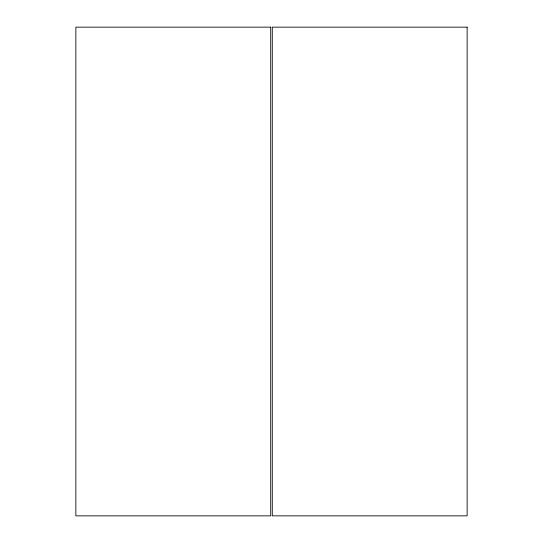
<?xml version="1.0" encoding="UTF-8"?>
<svg xmlns="http://www.w3.org/2000/svg" width="543" height="543" viewBox="0 0 543 543"><rect width="100%" height="100%" fill="white"/><g stroke="black" fill="none" stroke-linecap="round" stroke-linejoin="round"><path stroke-width="0.81" d="M270.713 27.15L75.864 27.15L75.864 515.85L270.713 515.85L270.713 27.15M467.136 27.15L272.287 27.15L272.287 515.85L467.136 515.85L467.136 27.15"/></g></svg>
